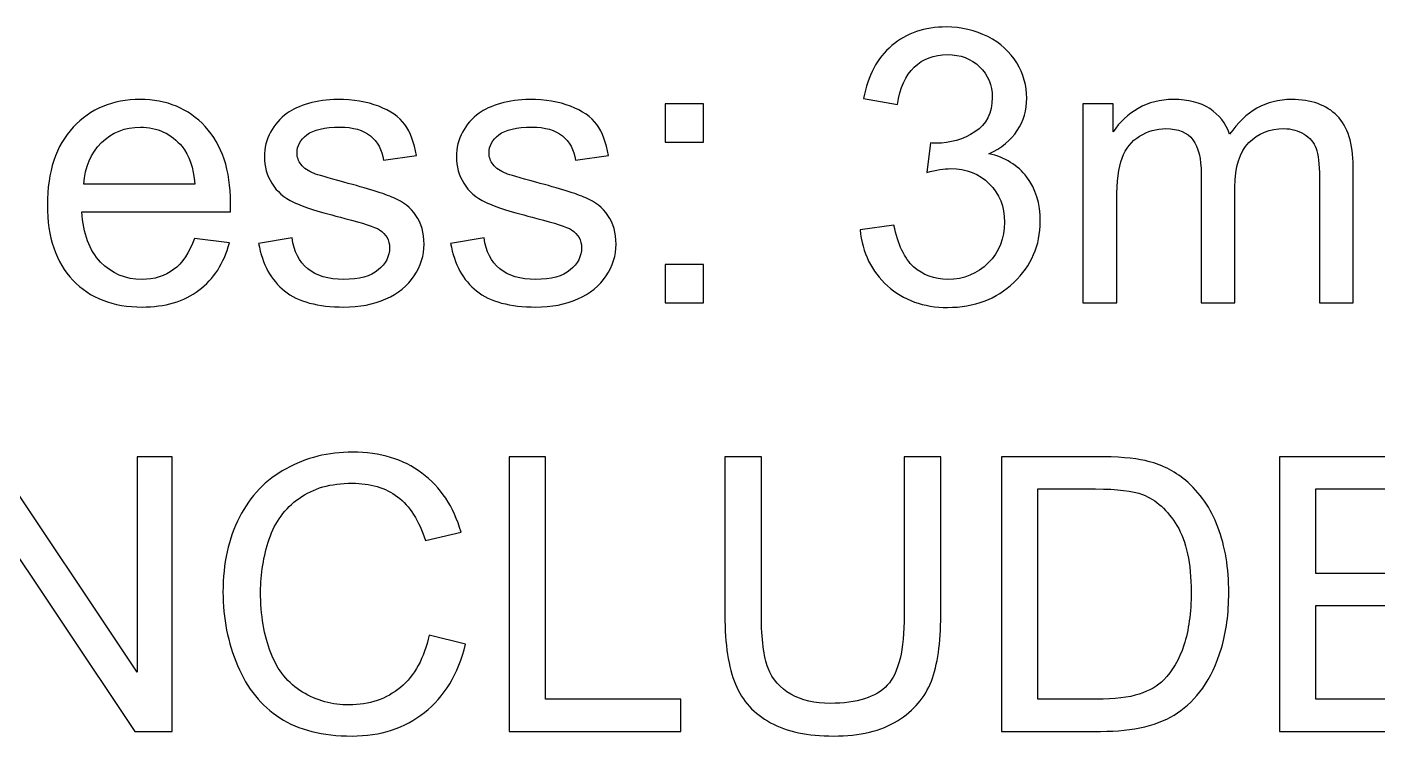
# Model space of a CAD drawing. Header units: centimetres. Extents: x -30.2 to 10.2, y 0.4 to 20.1.
# Drawn here: x -19.8 to -13.84, y 16.93 to 20.06 of the extents above; entities that cross this region are included whole.
import ezdxf

# ---------------------------------------------------------------- set-up
doc = ezdxf.new("R2010")
doc.units = ezdxf.units.CM
doc.header["$MEASUREMENT"] = 0
doc.layers.add('Layer 1', color=7, linetype='Continuous')

msp = doc.modelspace()

# ---------------------------------------------------------------- linework, layer by layer
at = {"layer": 'Layer 1', "color": 22}
for points, knots in [([(-16.12195, 19.16342), (-16.12195, 19.16342), (-15.97294, 19.18374), (-15.97294, 19.18374), (-15.97294, 19.18374), (-15.95572, 19.09908), (-15.92693, 19.03812), (-15.88601, 19.00086), (-15.88601, 19.00086), (-15.84509, 18.96361), (-15.79486, 18.94498), (-15.73531, 18.94498), (-15.73531, 18.94498), (-15.66475, 18.94498), (-15.6052, 18.96925), (-15.55722, 19.0178), (-15.55722, 19.0178), (-15.50925, 19.06634), (-15.48526, 19.12645), (-15.48526, 19.19814), (-15.48526, 19.19814), (-15.48526, 19.26643), (-15.50755, 19.32288), (-15.55243, 19.36747), (-15.55243, 19.36747), (-15.59702, 19.41178), (-15.65374, 19.43407), (-15.72289, 19.43407), (-15.72289, 19.43407), (-15.75111, 19.43407), (-15.78611, 19.42843), (-15.82816, 19.41742), (-15.82816, 19.41742), (-15.82816, 19.41742), (-15.81151, 19.54781), (-15.81151, 19.54781), (-15.81151, 19.54781), (-15.80163, 19.54668), (-15.79344, 19.54612), (-15.78752, 19.54612), (-15.78752, 19.54612), (-15.72374, 19.54612), (-15.66673, 19.56277), (-15.61564, 19.59579), (-15.61564, 19.59579), (-15.56484, 19.62881), (-15.53944, 19.67961), (-15.53944, 19.74819), (-15.53944, 19.74819), (-15.53944, 19.80265), (-15.55807, 19.84781), (-15.59504, 19.88365), (-15.59504, 19.88365), (-15.63201, 19.91949), (-15.67971, 19.93727), (-15.73813, 19.93727), (-15.73813, 19.93727), (-15.79627, 19.93727), (-15.84453, 19.91893), (-15.88319, 19.88224), (-15.88319, 19.88224), (-15.92185, 19.84555), (-15.94669, 19.79052), (-15.9577, 19.71714), (-15.9577, 19.71714), (-15.9577, 19.71714), (-16.10671, 19.74423), (-16.10671, 19.74423), (-16.10671, 19.74423), (-16.08837, 19.84414), (-16.04716, 19.92175), (-15.98253, 19.97679), (-15.98253, 19.97679), (-15.91819, 20.03182), (-15.83775, 20.05919), (-15.7418, 20.05919), (-15.7418, 20.05919), (-15.67576, 20.05919), (-15.6148, 20.04508), (-15.5592, 20.01658), (-15.5592, 20.01658), (-15.50332, 19.98836), (-15.4607, 19.94969), (-15.43135, 19.90087), (-15.43135, 19.90087), (-15.40172, 19.85176), (-15.38704, 19.79983), (-15.38704, 19.7448), (-15.38704, 19.7448), (-15.38704, 19.69259), (-15.40116, 19.64518), (-15.4291, 19.60228), (-15.4291, 19.60228), (-15.45732, 19.55938), (-15.49909, 19.52523), (-15.55412, 19.49983), (-15.55412, 19.49983), (-15.48244, 19.48346), (-15.42684, 19.44903), (-15.38704, 19.39682), (-15.38704, 19.39682), (-15.34753, 19.34489), (-15.32778, 19.27942), (-15.32778, 19.20124), (-15.32778, 19.20124), (-15.32778, 19.09541), (-15.36644, 19.00538), (-15.44349, 18.93172), (-15.44349, 18.93172), (-15.52082, 18.85806), (-15.61847, 18.82137), (-15.73644, 18.82137), (-15.73644, 18.82137), (-15.84283, 18.82137), (-15.93117, 18.85326), (-16.00144, 18.91676), (-16.00144, 18.91676), (-16.072, 18.98026), (-16.11207, 19.06239), (-16.12195, 19.16342)], [0, 0, 0, 0, 0.0322581, 0.0322581, 0.0322581, 0.0322581, 0.0645161, 0.0645161, 0.0645161, 0.0645161, 0.0967742, 0.0967742, 0.0967742, 0.0967742, 0.1290323, 0.1290323, 0.1290323, 0.1290323, 0.1612903, 0.1612903, 0.1612903, 0.1612903, 0.1935484, 0.1935484, 0.1935484, 0.1935484, 0.2258065, 0.2258065, 0.2258065, 0.2258065, 0.2580645, 0.2580645, 0.2580645, 0.2580645, 0.2903226, 0.2903226, 0.2903226, 0.2903226, 0.3225806, 0.3225806, 0.3225806, 0.3225806, 0.3548387, 0.3548387, 0.3548387, 0.3548387, 0.3870968, 0.3870968, 0.3870968, 0.3870968, 0.4193548, 0.4193548, 0.4193548, 0.4193548, 0.4516129, 0.4516129, 0.4516129, 0.4516129, 0.483871, 0.483871, 0.483871, 0.483871, 0.516129, 0.516129, 0.516129, 0.516129, 0.5483871, 0.5483871, 0.5483871, 0.5483871, 0.5806452, 0.5806452, 0.5806452, 0.5806452, 0.6129032, 0.6129032, 0.6129032, 0.6129032, 0.6451613, 0.6451613, 0.6451613, 0.6451613, 0.6774194, 0.6774194, 0.6774194, 0.6774194, 0.7096774, 0.7096774, 0.7096774, 0.7096774, 0.7419355, 0.7419355, 0.7419355, 0.7419355, 0.7741935, 0.7741935, 0.7741935, 0.7741935, 0.8064516, 0.8064516, 0.8064516, 0.8064516, 0.8387097, 0.8387097, 0.8387097, 0.8387097, 0.8709677, 0.8709677, 0.8709677, 0.8709677, 0.9032258, 0.9032258, 0.9032258, 0.9032258, 0.9354839, 0.9354839, 0.9354839, 0.9354839, 1, 1, 1, 1]), ([(-19.0579, 19.12617), (-19.0579, 19.12617), (-18.90381, 19.10585), (-18.90381, 19.10585), (-18.90381, 19.10585), (-18.9278, 19.01639), (-18.97267, 18.94668), (-19.03815, 18.89729), (-19.03815, 18.89729), (-19.10362, 18.8479), (-19.18716, 18.82306), (-19.28904, 18.82306), (-19.28904, 18.82306), (-19.41717, 18.82306), (-19.51877, 18.86257), (-19.59384, 18.9416), (-19.59384, 18.9416), (-19.66891, 19.02034), (-19.70645, 19.13125), (-19.70645, 19.27377), (-19.70645, 19.27377), (-19.70645, 19.42109), (-19.66863, 19.53567), (-19.59271, 19.61695), (-19.59271, 19.61695), (-19.51679, 19.69852), (-19.4183, 19.73915), (-19.29723, 19.73915), (-19.29723, 19.73915), (-19.1801, 19.73915), (-19.08443, 19.69936), (-19.01021, 19.61949), (-19.01021, 19.61949), (-18.93598, 19.53962), (-18.89873, 19.4273), (-18.89873, 19.28252), (-18.89873, 19.28252), (-18.89873, 19.27377), (-18.89901, 19.26051), (-18.89958, 19.24301), (-18.89958, 19.24301), (-18.89958, 19.24301), (-19.55405, 19.24301), (-19.55405, 19.24301), (-19.55405, 19.24301), (-19.5484, 19.14677), (-19.52131, 19.07283), (-19.4722, 19.02175), (-19.4722, 19.02175), (-19.42338, 18.97067), (-19.36214, 18.94498), (-19.28904, 18.94498), (-19.28904, 18.94498), (-19.23457, 18.94498), (-19.18801, 18.95938), (-19.14962, 18.98816), (-19.14962, 18.98816), (-19.11096, 19.01695), (-19.08048, 19.06295), (-19.0579, 19.12617)], [0, 0, 0, 0, 0.0625, 0.0625, 0.0625, 0.0625, 0.125, 0.125, 0.125, 0.125, 0.1875, 0.1875, 0.1875, 0.1875, 0.25, 0.25, 0.25, 0.25, 0.3125, 0.3125, 0.3125, 0.3125, 0.375, 0.375, 0.375, 0.375, 0.4375, 0.4375, 0.4375, 0.4375, 0.5, 0.5, 0.5, 0.5, 0.5625, 0.5625, 0.5625, 0.5625, 0.625, 0.625, 0.625, 0.625, 0.6875, 0.6875, 0.6875, 0.6875, 0.75, 0.75, 0.75, 0.75, 0.8125, 0.8125, 0.8125, 0.8125, 0.875, 0.875, 0.875, 0.875, 1, 1, 1, 1]), ([(-18.77484, 19.10416), (-18.77484, 19.10416), (-18.62752, 19.12786), (-18.62752, 19.12786), (-18.62752, 19.12786), (-18.61933, 19.06888), (-18.59619, 19.02372), (-18.55837, 18.99211), (-18.55837, 18.99211), (-18.52056, 18.96079), (-18.4675, 18.94498), (-18.39976, 18.94498), (-18.39976, 18.94498), (-18.33118, 18.94498), (-18.28038, 18.95881), (-18.24708, 18.98675), (-18.24708, 18.98675), (-18.21406, 19.01441), (-18.19741, 19.04715), (-18.19741, 19.08468), (-18.19741, 19.08468), (-18.19741, 19.11827), (-18.21237, 19.1448), (-18.242, 19.16399), (-18.242, 19.16399), (-18.26289, 19.17725), (-18.31369, 19.1939), (-18.3944, 19.2145), (-18.3944, 19.2145), (-18.50334, 19.24188), (-18.57869, 19.26559), (-18.62103, 19.28562), (-18.62103, 19.28562), (-18.66308, 19.30594), (-18.69497, 19.3336), (-18.7167, 19.36916), (-18.7167, 19.36916), (-18.73843, 19.40444), (-18.74944, 19.44367), (-18.74944, 19.48657), (-18.74944, 19.48657), (-18.74944, 19.5258), (-18.74041, 19.56192), (-18.72263, 19.59522), (-18.72263, 19.59522), (-18.70456, 19.62852), (-18.68029, 19.65618), (-18.64953, 19.6782), (-18.64953, 19.6782), (-18.62639, 19.69513), (-18.59478, 19.70952), (-18.55499, 19.72137), (-18.55499, 19.72137), (-18.51491, 19.73323), (-18.4723, 19.73915), (-18.42658, 19.73915), (-18.42658, 19.73915), (-18.35771, 19.73915), (-18.29732, 19.72928), (-18.24539, 19.70924), (-18.24539, 19.70924), (-18.19318, 19.68948), (-18.1548, 19.66239), (-18.12996, 19.62852), (-18.12996, 19.62852), (-18.10541, 19.59438), (-18.08819, 19.54894), (-18.07888, 19.49193), (-18.07888, 19.49193), (-18.07888, 19.49193), (-18.2245, 19.47161), (-18.2245, 19.47161), (-18.2245, 19.47161), (-18.231, 19.51733), (-18.25019, 19.55317), (-18.2818, 19.57885), (-18.2818, 19.57885), (-18.3134, 19.60454), (-18.358, 19.61724), (-18.41585, 19.61724), (-18.41585, 19.61724), (-18.48387, 19.61724), (-18.53269, 19.60595), (-18.56176, 19.58337), (-18.56176, 19.58337), (-18.59083, 19.56079), (-18.6055, 19.53426), (-18.6055, 19.50406), (-18.6055, 19.50406), (-18.6055, 19.48487), (-18.59958, 19.46738), (-18.58744, 19.45185), (-18.58744, 19.45185), (-18.57531, 19.43605), (-18.5564, 19.42278), (-18.53043, 19.41234), (-18.53043, 19.41234), (-18.51548, 19.4067), (-18.47201, 19.394), (-18.3992, 19.37424), (-18.3992, 19.37424), (-18.29421, 19.3463), (-18.22084, 19.32316), (-18.17907, 19.30538), (-18.17907, 19.30538), (-18.1373, 19.2876), (-18.10456, 19.26135), (-18.08085, 19.22749), (-18.08085, 19.22749), (-18.05686, 19.19334), (-18.04501, 19.151), (-18.04501, 19.10021), (-18.04501, 19.10021), (-18.04501, 19.05082), (-18.0594, 19.00425), (-18.08847, 18.96051), (-18.08847, 18.96051), (-18.11754, 18.91676), (-18.15931, 18.88289), (-18.21378, 18.85891), (-18.21378, 18.85891), (-18.26853, 18.83492), (-18.33034, 18.82306), (-18.3992, 18.82306), (-18.3992, 18.82306), (-18.51322, 18.82306), (-18.60042, 18.84677), (-18.66025, 18.8939), (-18.66025, 18.8939), (-18.72009, 18.94131), (-18.75819, 19.01131), (-18.77484, 19.10416)], [0, 0, 0, 0, 0.0294118, 0.0294118, 0.0294118, 0.0294118, 0.0588235, 0.0588235, 0.0588235, 0.0588235, 0.0882353, 0.0882353, 0.0882353, 0.0882353, 0.1176471, 0.1176471, 0.1176471, 0.1176471, 0.1470588, 0.1470588, 0.1470588, 0.1470588, 0.1764706, 0.1764706, 0.1764706, 0.1764706, 0.2058824, 0.2058824, 0.2058824, 0.2058824, 0.2352941, 0.2352941, 0.2352941, 0.2352941, 0.2647059, 0.2647059, 0.2647059, 0.2647059, 0.2941176, 0.2941176, 0.2941176, 0.2941176, 0.3235294, 0.3235294, 0.3235294, 0.3235294, 0.3529412, 0.3529412, 0.3529412, 0.3529412, 0.3823529, 0.3823529, 0.3823529, 0.3823529, 0.4117647, 0.4117647, 0.4117647, 0.4117647, 0.4411765, 0.4411765, 0.4411765, 0.4411765, 0.4705882, 0.4705882, 0.4705882, 0.4705882, 0.5, 0.5, 0.5, 0.5, 0.5294118, 0.5294118, 0.5294118, 0.5294118, 0.5588235, 0.5588235, 0.5588235, 0.5588235, 0.5882353, 0.5882353, 0.5882353, 0.5882353, 0.6176471, 0.6176471, 0.6176471, 0.6176471, 0.6470588, 0.6470588, 0.6470588, 0.6470588, 0.6764706, 0.6764706, 0.6764706, 0.6764706, 0.7058824, 0.7058824, 0.7058824, 0.7058824, 0.7352941, 0.7352941, 0.7352941, 0.7352941, 0.7647059, 0.7647059, 0.7647059, 0.7647059, 0.7941176, 0.7941176, 0.7941176, 0.7941176, 0.8235294, 0.8235294, 0.8235294, 0.8235294, 0.8529412, 0.8529412, 0.8529412, 0.8529412, 0.8823529, 0.8823529, 0.8823529, 0.8823529, 0.9117647, 0.9117647, 0.9117647, 0.9117647, 0.9411765, 0.9411765, 0.9411765, 0.9411765, 1, 1, 1, 1]), ([(-17.92817, 19.10416), (-17.92817, 19.10416), (-17.78085, 19.12786), (-17.78085, 19.12786), (-17.78085, 19.12786), (-17.77266, 19.06888), (-17.74952, 19.02372), (-17.7117, 18.99211), (-17.7117, 18.99211), (-17.67389, 18.96079), (-17.62083, 18.94498), (-17.55309, 18.94498), (-17.55309, 18.94498), (-17.48451, 18.94498), (-17.43371, 18.95881), (-17.40041, 18.98675), (-17.40041, 18.98675), (-17.36739, 19.01441), (-17.35074, 19.04715), (-17.35074, 19.08468), (-17.35074, 19.08468), (-17.35074, 19.11827), (-17.3657, 19.1448), (-17.39533, 19.16399), (-17.39533, 19.16399), (-17.41622, 19.17725), (-17.46702, 19.1939), (-17.54773, 19.2145), (-17.54773, 19.2145), (-17.65667, 19.24188), (-17.73202, 19.26559), (-17.77436, 19.28562), (-17.77436, 19.28562), (-17.81641, 19.30594), (-17.8483, 19.3336), (-17.87003, 19.36916), (-17.87003, 19.36916), (-17.89176, 19.40444), (-17.90277, 19.44367), (-17.90277, 19.48657), (-17.90277, 19.48657), (-17.90277, 19.5258), (-17.89374, 19.56192), (-17.87596, 19.59522), (-17.87596, 19.59522), (-17.85789, 19.62852), (-17.83362, 19.65618), (-17.80286, 19.6782), (-17.80286, 19.6782), (-17.77972, 19.69513), (-17.74811, 19.70952), (-17.70832, 19.72137), (-17.70832, 19.72137), (-17.66824, 19.73323), (-17.62563, 19.73915), (-17.57991, 19.73915), (-17.57991, 19.73915), (-17.51104, 19.73915), (-17.45065, 19.72928), (-17.39872, 19.70924), (-17.39872, 19.70924), (-17.34651, 19.68948), (-17.30813, 19.66239), (-17.28329, 19.62852), (-17.28329, 19.62852), (-17.25874, 19.59438), (-17.24152, 19.54894), (-17.23221, 19.49193), (-17.23221, 19.49193), (-17.23221, 19.49193), (-17.37783, 19.47161), (-17.37783, 19.47161), (-17.37783, 19.47161), (-17.38433, 19.51733), (-17.40352, 19.55317), (-17.43513, 19.57885), (-17.43513, 19.57885), (-17.46673, 19.60454), (-17.51133, 19.61724), (-17.56918, 19.61724), (-17.56918, 19.61724), (-17.6372, 19.61724), (-17.68602, 19.60595), (-17.71509, 19.58337), (-17.71509, 19.58337), (-17.74416, 19.56079), (-17.75883, 19.53426), (-17.75883, 19.50406), (-17.75883, 19.50406), (-17.75883, 19.48487), (-17.75291, 19.46738), (-17.74077, 19.45185), (-17.74077, 19.45185), (-17.72864, 19.43605), (-17.70973, 19.42278), (-17.68376, 19.41234), (-17.68376, 19.41234), (-17.66881, 19.4067), (-17.62534, 19.394), (-17.55253, 19.37424), (-17.55253, 19.37424), (-17.44754, 19.3463), (-17.37417, 19.32316), (-17.3324, 19.30538), (-17.3324, 19.30538), (-17.29063, 19.2876), (-17.25789, 19.26135), (-17.23418, 19.22749), (-17.23418, 19.22749), (-17.21019, 19.19334), (-17.19834, 19.151), (-17.19834, 19.10021), (-17.19834, 19.10021), (-17.19834, 19.05082), (-17.21273, 19.00425), (-17.2418, 18.96051), (-17.2418, 18.96051), (-17.27087, 18.91676), (-17.31264, 18.88289), (-17.36711, 18.85891), (-17.36711, 18.85891), (-17.42186, 18.83492), (-17.48367, 18.82306), (-17.55253, 18.82306), (-17.55253, 18.82306), (-17.66655, 18.82306), (-17.75375, 18.84677), (-17.81358, 18.8939), (-17.81358, 18.8939), (-17.87342, 18.94131), (-17.91152, 19.01131), (-17.92817, 19.10416)], [0, 0, 0, 0, 0.0294118, 0.0294118, 0.0294118, 0.0294118, 0.0588235, 0.0588235, 0.0588235, 0.0588235, 0.0882353, 0.0882353, 0.0882353, 0.0882353, 0.1176471, 0.1176471, 0.1176471, 0.1176471, 0.1470588, 0.1470588, 0.1470588, 0.1470588, 0.1764706, 0.1764706, 0.1764706, 0.1764706, 0.2058824, 0.2058824, 0.2058824, 0.2058824, 0.2352941, 0.2352941, 0.2352941, 0.2352941, 0.2647059, 0.2647059, 0.2647059, 0.2647059, 0.2941176, 0.2941176, 0.2941176, 0.2941176, 0.3235294, 0.3235294, 0.3235294, 0.3235294, 0.3529412, 0.3529412, 0.3529412, 0.3529412, 0.3823529, 0.3823529, 0.3823529, 0.3823529, 0.4117647, 0.4117647, 0.4117647, 0.4117647, 0.4411765, 0.4411765, 0.4411765, 0.4411765, 0.4705882, 0.4705882, 0.4705882, 0.4705882, 0.5, 0.5, 0.5, 0.5, 0.5294118, 0.5294118, 0.5294118, 0.5294118, 0.5588235, 0.5588235, 0.5588235, 0.5588235, 0.5882353, 0.5882353, 0.5882353, 0.5882353, 0.6176471, 0.6176471, 0.6176471, 0.6176471, 0.6470588, 0.6470588, 0.6470588, 0.6470588, 0.6764706, 0.6764706, 0.6764706, 0.6764706, 0.7058824, 0.7058824, 0.7058824, 0.7058824, 0.7352941, 0.7352941, 0.7352941, 0.7352941, 0.7647059, 0.7647059, 0.7647059, 0.7647059, 0.7941176, 0.7941176, 0.7941176, 0.7941176, 0.8235294, 0.8235294, 0.8235294, 0.8235294, 0.8529412, 0.8529412, 0.8529412, 0.8529412, 0.8823529, 0.8823529, 0.8823529, 0.8823529, 0.9117647, 0.9117647, 0.9117647, 0.9117647, 0.9411765, 0.9411765, 0.9411765, 0.9411765, 1, 1, 1, 1]), ([(-15.13954, 18.84169), (-15.13954, 18.84169), (-15.13954, 19.72053), (-15.13954, 19.72053), (-15.13954, 19.72053), (-15.13954, 19.72053), (-15.00577, 19.72053), (-15.00577, 19.72053), (-15.00577, 19.72053), (-15.00577, 19.72053), (-15.00577, 19.59635), (-15.00577, 19.59635), (-15.00577, 19.59635), (-14.97839, 19.63925), (-14.9417, 19.67396), (-14.89598, 19.69993), (-14.89598, 19.69993), (-14.85026, 19.72617), (-14.79833, 19.73915), (-14.73991, 19.73915), (-14.73991, 19.73915), (-14.675, 19.73915), (-14.62166, 19.72561), (-14.58018, 19.6988), (-14.58018, 19.6988), (-14.53869, 19.6717), (-14.50934, 19.63417), (-14.49241, 19.58563), (-14.49241, 19.58563), (-14.42241, 19.68807), (-14.33182, 19.73915), (-14.22006, 19.73915), (-14.22006, 19.73915), (-14.13257, 19.73915), (-14.06512, 19.71517), (-14.01827, 19.66691), (-14.01827, 19.66691), (-13.97114, 19.61865), (-13.94744, 19.54442), (-13.94744, 19.44423), (-13.94744, 19.44423), (-13.94744, 19.44423), (-13.94744, 18.84169), (-13.94744, 18.84169), (-13.94744, 18.84169), (-13.94744, 18.84169), (-14.09645, 18.84169), (-14.09645, 18.84169), (-14.09645, 18.84169), (-14.09645, 18.84169), (-14.09645, 19.39484), (-14.09645, 19.39484), (-14.09645, 19.39484), (-14.09645, 19.45411), (-14.10153, 19.49701), (-14.11112, 19.52326), (-14.11112, 19.52326), (-14.12072, 19.5495), (-14.13822, 19.57039), (-14.1639, 19.58647), (-14.1639, 19.58647), (-14.1893, 19.60256), (-14.21922, 19.61046), (-14.25336, 19.61046), (-14.25336, 19.61046), (-14.31545, 19.61046), (-14.36682, 19.58986), (-14.40774, 19.54894), (-14.40774, 19.54894), (-14.44866, 19.50773), (-14.46898, 19.44198), (-14.46898, 19.35166), (-14.46898, 19.35166), (-14.46898, 19.35166), (-14.46898, 18.84169), (-14.46898, 18.84169), (-14.46898, 18.84169), (-14.46898, 18.84169), (-14.61799, 18.84169), (-14.61799, 18.84169), (-14.61799, 18.84169), (-14.61799, 18.84169), (-14.61799, 19.41206), (-14.61799, 19.41206), (-14.61799, 19.41206), (-14.61799, 19.4781), (-14.63013, 19.52777), (-14.6544, 19.56079), (-14.6544, 19.56079), (-14.67867, 19.59381), (-14.71847, 19.61046), (-14.7735, 19.61046), (-14.7735, 19.61046), (-14.81527, 19.61046), (-14.85393, 19.59946), (-14.88949, 19.57744), (-14.88949, 19.57744), (-14.92505, 19.55543), (-14.95073, 19.52326), (-14.96682, 19.48064), (-14.96682, 19.48064), (-14.98262, 19.43831), (-14.99053, 19.37706), (-14.99053, 19.2972), (-14.99053, 19.2972), (-14.99053, 19.2972), (-14.99053, 18.84169), (-14.99053, 18.84169), (-14.99053, 18.84169), (-14.99053, 18.84169), (-15.13954, 18.84169), (-15.13954, 18.84169)], [0, 0, 0, 0, 0.0344828, 0.0344828, 0.0344828, 0.0344828, 0.0689655, 0.0689655, 0.0689655, 0.0689655, 0.1034483, 0.1034483, 0.1034483, 0.1034483, 0.137931, 0.137931, 0.137931, 0.137931, 0.1724138, 0.1724138, 0.1724138, 0.1724138, 0.2068966, 0.2068966, 0.2068966, 0.2068966, 0.2413793, 0.2413793, 0.2413793, 0.2413793, 0.2758621, 0.2758621, 0.2758621, 0.2758621, 0.3103448, 0.3103448, 0.3103448, 0.3103448, 0.3448276, 0.3448276, 0.3448276, 0.3448276, 0.3793103, 0.3793103, 0.3793103, 0.3793103, 0.4137931, 0.4137931, 0.4137931, 0.4137931, 0.4482759, 0.4482759, 0.4482759, 0.4482759, 0.4827586, 0.4827586, 0.4827586, 0.4827586, 0.5172414, 0.5172414, 0.5172414, 0.5172414, 0.5517241, 0.5517241, 0.5517241, 0.5517241, 0.5862069, 0.5862069, 0.5862069, 0.5862069, 0.6206897, 0.6206897, 0.6206897, 0.6206897, 0.6551724, 0.6551724, 0.6551724, 0.6551724, 0.6896552, 0.6896552, 0.6896552, 0.6896552, 0.7241379, 0.7241379, 0.7241379, 0.7241379, 0.7586207, 0.7586207, 0.7586207, 0.7586207, 0.7931034, 0.7931034, 0.7931034, 0.7931034, 0.8275862, 0.8275862, 0.8275862, 0.8275862, 0.862069, 0.862069, 0.862069, 0.862069, 0.8965517, 0.8965517, 0.8965517, 0.8965517, 0.9310345, 0.9310345, 0.9310345, 0.9310345, 1, 1, 1, 1]), ([(-16.98159, 19.5512), (-16.98159, 19.5512), (-16.98159, 19.72053), (-16.98159, 19.72053), (-16.98159, 19.72053), (-16.98159, 19.72053), (-16.81226, 19.72053), (-16.81226, 19.72053), (-16.81226, 19.72053), (-16.81226, 19.72053), (-16.81226, 19.5512), (-16.81226, 19.5512), (-16.81226, 19.5512), (-16.81226, 19.5512), (-16.98159, 19.5512), (-16.98159, 19.5512)], [0, 0, 0, 0, 0.2, 0.2, 0.2, 0.2, 0.4, 0.4, 0.4, 0.4, 0.6, 0.6, 0.6, 0.6, 1, 1, 1, 1]), ([(-19.54558, 19.36493), (-19.54558, 19.36493), (-19.05621, 19.36493), (-19.05621, 19.36493), (-19.05621, 19.36493), (-19.0627, 19.43887), (-19.08161, 19.49419), (-19.11237, 19.53116), (-19.11237, 19.53116), (-19.1595, 19.58845), (-19.22103, 19.61724), (-19.29638, 19.61724), (-19.29638, 19.61724), (-19.36468, 19.61724), (-19.42197, 19.59438), (-19.46853, 19.54866), (-19.46853, 19.54866), (-19.51482, 19.50294), (-19.5405, 19.44169), (-19.54558, 19.36493)], [0, 0, 0, 0, 0.1666667, 0.1666667, 0.1666667, 0.1666667, 0.3333333, 0.3333333, 0.3333333, 0.3333333, 0.5, 0.5, 0.5, 0.5, 0.6666667, 0.6666667, 0.6666667, 0.6666667, 1, 1, 1, 1]), ([(-16.98159, 18.84169), (-16.98159, 18.84169), (-16.98159, 19.01102), (-16.98159, 19.01102), (-16.98159, 19.01102), (-16.98159, 19.01102), (-16.81226, 19.01102), (-16.81226, 19.01102), (-16.81226, 19.01102), (-16.81226, 19.01102), (-16.81226, 18.84169), (-16.81226, 18.84169), (-16.81226, 18.84169), (-16.81226, 18.84169), (-16.98159, 18.84169), (-16.98159, 18.84169)], [0, 0, 0, 0, 0.2, 0.2, 0.2, 0.2, 0.4, 0.4, 0.4, 0.4, 0.6, 0.6, 0.6, 0.6, 1, 1, 1, 1]), ([(-18.02272, 17.37528), (-18.02272, 17.37528), (-17.86185, 17.33464), (-17.86185, 17.33464), (-17.86185, 17.33464), (-17.89543, 17.20284), (-17.95583, 17.10265), (-18.04304, 17.03351), (-18.04304, 17.03351), (-18.13024, 16.96436), (-18.23692, 16.92965), (-18.36307, 16.92965), (-18.36307, 16.92965), (-18.49346, 16.92965), (-18.59958, 16.95618), (-18.68142, 17.00952), (-18.68142, 17.00952), (-18.76326, 17.06258), (-18.82535, 17.13962), (-18.86797, 17.24038), (-18.86797, 17.24038), (-18.91058, 17.34141), (-18.93203, 17.4495), (-18.93203, 17.56521), (-18.93203, 17.56521), (-18.93203, 17.69137), (-18.90804, 17.80143), (-18.85978, 17.89541), (-18.85978, 17.89541), (-18.81152, 17.98939), (-18.74294, 18.06079), (-18.65405, 18.10962), (-18.65405, 18.10962), (-18.56515, 18.15844), (-18.46721, 18.18271), (-18.36053, 18.18271), (-18.36053, 18.18271), (-18.23918, 18.18271), (-18.1373, 18.15195), (-18.05489, 18.09015), (-18.05489, 18.09015), (-17.9722, 18.02834), (-17.91462, 17.9417), (-17.88217, 17.82994), (-17.88217, 17.82994), (-17.88217, 17.82994), (-18.03965, 17.79268), (-18.03965, 17.79268), (-18.03965, 17.79268), (-18.06759, 17.88074), (-18.10851, 17.94508), (-18.16185, 17.98516), (-18.16185, 17.98516), (-18.21519, 18.02552), (-18.28236, 18.04555), (-18.36336, 18.04555), (-18.36336, 18.04555), (-18.45621, 18.04555), (-18.5341, 18.02326), (-18.59647, 17.97867), (-18.59647, 17.97867), (-18.65884, 17.93408), (-18.70287, 17.87396), (-18.72799, 17.79889), (-18.72799, 17.79889), (-18.75339, 17.72354), (-18.76609, 17.64593), (-18.76609, 17.56606), (-18.76609, 17.56606), (-18.76609, 17.46305), (-18.75113, 17.37302), (-18.72121, 17.29626), (-18.72121, 17.29626), (-18.6913, 17.21921), (-18.64473, 17.16192), (-18.58151, 17.12382), (-18.58151, 17.12382), (-18.5183, 17.08572), (-18.45, 17.06681), (-18.37634, 17.06681), (-18.37634, 17.06681), (-18.28659, 17.06681), (-18.21096, 17.09277), (-18.14887, 17.14442), (-18.14887, 17.14442), (-18.08678, 17.19635), (-18.04473, 17.27311), (-18.02272, 17.37528)], [0, 0, 0, 0, 0.0434783, 0.0434783, 0.0434783, 0.0434783, 0.0869565, 0.0869565, 0.0869565, 0.0869565, 0.1304348, 0.1304348, 0.1304348, 0.1304348, 0.173913, 0.173913, 0.173913, 0.173913, 0.2173913, 0.2173913, 0.2173913, 0.2173913, 0.2608696, 0.2608696, 0.2608696, 0.2608696, 0.3043478, 0.3043478, 0.3043478, 0.3043478, 0.3478261, 0.3478261, 0.3478261, 0.3478261, 0.3913043, 0.3913043, 0.3913043, 0.3913043, 0.4347826, 0.4347826, 0.4347826, 0.4347826, 0.4782609, 0.4782609, 0.4782609, 0.4782609, 0.5217391, 0.5217391, 0.5217391, 0.5217391, 0.5652174, 0.5652174, 0.5652174, 0.5652174, 0.6086957, 0.6086957, 0.6086957, 0.6086957, 0.6521739, 0.6521739, 0.6521739, 0.6521739, 0.6956522, 0.6956522, 0.6956522, 0.6956522, 0.7391304, 0.7391304, 0.7391304, 0.7391304, 0.7826087, 0.7826087, 0.7826087, 0.7826087, 0.826087, 0.826087, 0.826087, 0.826087, 0.8695652, 0.8695652, 0.8695652, 0.8695652, 0.9130435, 0.9130435, 0.9130435, 0.9130435, 1, 1, 1, 1]), ([(-20.11088, 16.94997), (-20.11088, 16.94997), (-20.11088, 18.16239), (-20.11088, 18.16239), (-20.11088, 18.16239), (-20.11088, 18.16239), (-19.94606, 18.16239), (-19.94606, 18.16239), (-19.94606, 18.16239), (-19.94606, 18.16239), (-19.30993, 17.21074), (-19.30993, 17.21074), (-19.30993, 17.21074), (-19.30993, 17.21074), (-19.30993, 18.16239), (-19.30993, 18.16239), (-19.30993, 18.16239), (-19.30993, 18.16239), (-19.15584, 18.16239), (-19.15584, 18.16239), (-19.15584, 18.16239), (-19.15584, 18.16239), (-19.15584, 16.94997), (-19.15584, 16.94997), (-19.15584, 16.94997), (-19.15584, 16.94997), (-19.32066, 16.94997), (-19.32066, 16.94997), (-19.32066, 16.94997), (-19.32066, 16.94997), (-19.95678, 17.90162), (-19.95678, 17.90162), (-19.95678, 17.90162), (-19.95678, 17.90162), (-19.95678, 16.94997), (-19.95678, 16.94997), (-19.95678, 16.94997), (-19.95678, 16.94997), (-20.11088, 16.94997), (-20.11088, 16.94997)], [0, 0, 0, 0, 0.0909091, 0.0909091, 0.0909091, 0.0909091, 0.1818182, 0.1818182, 0.1818182, 0.1818182, 0.2727273, 0.2727273, 0.2727273, 0.2727273, 0.3636364, 0.3636364, 0.3636364, 0.3636364, 0.4545455, 0.4545455, 0.4545455, 0.4545455, 0.5454545, 0.5454545, 0.5454545, 0.5454545, 0.6363636, 0.6363636, 0.6363636, 0.6363636, 0.7272727, 0.7272727, 0.7272727, 0.7272727, 0.8181818, 0.8181818, 0.8181818, 0.8181818, 1, 1, 1, 1]), ([(-17.67022, 16.94997), (-17.67022, 16.94997), (-17.67022, 18.16239), (-17.67022, 18.16239), (-17.67022, 18.16239), (-17.67022, 18.16239), (-17.50935, 18.16239), (-17.50935, 18.16239), (-17.50935, 18.16239), (-17.50935, 18.16239), (-17.50935, 17.09221), (-17.50935, 17.09221), (-17.50935, 17.09221), (-17.50935, 17.09221), (-16.9133, 17.09221), (-16.9133, 17.09221), (-16.9133, 17.09221), (-16.9133, 17.09221), (-16.9133, 16.94997), (-16.9133, 16.94997), (-16.9133, 16.94997), (-16.9133, 16.94997), (-17.67022, 16.94997), (-17.67022, 16.94997)], [0, 0, 0, 0, 0.1428571, 0.1428571, 0.1428571, 0.1428571, 0.2857143, 0.2857143, 0.2857143, 0.2857143, 0.4285714, 0.4285714, 0.4285714, 0.4285714, 0.5714286, 0.5714286, 0.5714286, 0.5714286, 0.7142857, 0.7142857, 0.7142857, 0.7142857, 1, 1, 1, 1]), ([(-15.9275, 18.16239), (-15.9275, 18.16239), (-15.76664, 18.16239), (-15.76664, 18.16239), (-15.76664, 18.16239), (-15.76664, 18.16239), (-15.76664, 17.4622), (-15.76664, 17.4622), (-15.76664, 17.4622), (-15.76664, 17.34028), (-15.78046, 17.24348), (-15.80784, 17.1718), (-15.80784, 17.1718), (-15.8355, 17.10039), (-15.88517, 17.04197), (-15.95685, 16.9971), (-15.95685, 16.9971), (-16.02882, 16.95223), (-16.1228, 16.92965), (-16.23964, 16.92965), (-16.23964, 16.92965), (-16.35281, 16.92965), (-16.44566, 16.94912), (-16.51763, 16.98835), (-16.51763, 16.98835), (-16.58988, 17.02758), (-16.64124, 17.08403), (-16.672, 17.15825), (-16.672, 17.15825), (-16.70276, 17.23247), (-16.71829, 17.33379), (-16.71829, 17.4622), (-16.71829, 17.4622), (-16.71829, 17.4622), (-16.71829, 18.16239), (-16.71829, 18.16239), (-16.71829, 18.16239), (-16.71829, 18.16239), (-16.55742, 18.16239), (-16.55742, 18.16239), (-16.55742, 18.16239), (-16.55742, 18.16239), (-16.55742, 17.46248), (-16.55742, 17.46248), (-16.55742, 17.46248), (-16.55742, 17.35722), (-16.54754, 17.27932), (-16.52807, 17.22965), (-16.52807, 17.22965), (-16.5086, 17.1797), (-16.47529, 17.14103), (-16.4276, 17.11422), (-16.4276, 17.11422), (-16.38019, 17.08713), (-16.32205, 17.07358), (-16.25347, 17.07358), (-16.25347, 17.07358), (-16.13606, 17.07358), (-16.05224, 17.10039), (-16.00229, 17.15373), (-16.00229, 17.15373), (-15.95234, 17.20736), (-15.9275, 17.31008), (-15.9275, 17.46248), (-15.9275, 17.46248), (-15.9275, 17.46248), (-15.9275, 18.16239), (-15.9275, 18.16239)], [0, 0, 0, 0, 0.0555556, 0.0555556, 0.0555556, 0.0555556, 0.1111111, 0.1111111, 0.1111111, 0.1111111, 0.1666667, 0.1666667, 0.1666667, 0.1666667, 0.2222222, 0.2222222, 0.2222222, 0.2222222, 0.2777778, 0.2777778, 0.2777778, 0.2777778, 0.3333333, 0.3333333, 0.3333333, 0.3333333, 0.3888889, 0.3888889, 0.3888889, 0.3888889, 0.4444444, 0.4444444, 0.4444444, 0.4444444, 0.5, 0.5, 0.5, 0.5, 0.5555556, 0.5555556, 0.5555556, 0.5555556, 0.6111111, 0.6111111, 0.6111111, 0.6111111, 0.6666667, 0.6666667, 0.6666667, 0.6666667, 0.7222222, 0.7222222, 0.7222222, 0.7222222, 0.7777778, 0.7777778, 0.7777778, 0.7777778, 0.8333333, 0.8333333, 0.8333333, 0.8333333, 0.8888889, 0.8888889, 0.8888889, 0.8888889, 1, 1, 1, 1]), ([(-15.4988, 16.94997), (-15.4988, 16.94997), (-15.4988, 18.16239), (-15.4988, 18.16239), (-15.4988, 18.16239), (-15.4988, 18.16239), (-15.08112, 18.16239), (-15.08112, 18.16239), (-15.08112, 18.16239), (-14.98685, 18.16239), (-14.91489, 18.15675), (-14.86522, 18.14518), (-14.86522, 18.14518), (-14.79579, 18.12909), (-14.73652, 18.10002), (-14.68742, 18.05825), (-14.68742, 18.05825), (-14.62335, 18.00407), (-14.57566, 17.93521), (-14.54405, 17.8511), (-14.54405, 17.8511), (-14.51216, 17.767), (-14.49635, 17.67076), (-14.49635, 17.56267), (-14.49635, 17.56267), (-14.49635, 17.47067), (-14.50708, 17.38911), (-14.52853, 17.31799), (-14.52853, 17.31799), (-14.54997, 17.24687), (-14.57763, 17.18788), (-14.61122, 17.14132), (-14.61122, 17.14132), (-14.64508, 17.09475), (-14.68177, 17.05806), (-14.72185, 17.03153), (-14.72185, 17.03153), (-14.76164, 17.00472), (-14.8099, 16.9844), (-14.86634, 16.97057), (-14.86634, 16.97057), (-14.92307, 16.95674), (-14.98798, 16.94997), (-15.06136, 16.94997), (-15.06136, 16.94997), (-15.06136, 16.94997), (-15.4988, 16.94997), (-15.4988, 16.94997)], [0, 0, 0, 0, 0.0769231, 0.0769231, 0.0769231, 0.0769231, 0.1538462, 0.1538462, 0.1538462, 0.1538462, 0.2307692, 0.2307692, 0.2307692, 0.2307692, 0.3076923, 0.3076923, 0.3076923, 0.3076923, 0.3846154, 0.3846154, 0.3846154, 0.3846154, 0.4615385, 0.4615385, 0.4615385, 0.4615385, 0.5384615, 0.5384615, 0.5384615, 0.5384615, 0.6153846, 0.6153846, 0.6153846, 0.6153846, 0.6923077, 0.6923077, 0.6923077, 0.6923077, 0.7692308, 0.7692308, 0.7692308, 0.7692308, 0.8461538, 0.8461538, 0.8461538, 0.8461538, 1, 1, 1, 1]), ([(-14.27255, 16.94997), (-14.27255, 16.94997), (-14.27255, 18.16239), (-14.27255, 18.16239), (-14.27255, 18.16239), (-14.27255, 18.16239), (-13.3971, 18.16239), (-13.3971, 18.16239), (-13.3971, 18.16239), (-13.3971, 18.16239), (-13.3971, 18.02015), (-13.3971, 18.02015), (-13.3971, 18.02015), (-13.3971, 18.02015), (-14.11168, 18.02015), (-14.11168, 18.02015), (-14.11168, 18.02015), (-14.11168, 18.02015), (-14.11168, 17.64762), (-14.11168, 17.64762), (-14.11168, 17.64762), (-14.11168, 17.64762), (-13.44282, 17.64762), (-13.44282, 17.64762), (-13.44282, 17.64762), (-13.44282, 17.64762), (-13.44282, 17.50538), (-13.44282, 17.50538), (-13.44282, 17.50538), (-13.44282, 17.50538), (-14.11168, 17.50538), (-14.11168, 17.50538), (-14.11168, 17.50538), (-14.11168, 17.50538), (-14.11168, 17.09221), (-14.11168, 17.09221), (-14.11168, 17.09221), (-14.11168, 17.09221), (-13.36831, 17.09221), (-13.36831, 17.09221), (-13.36831, 17.09221), (-13.36831, 17.09221), (-13.36831, 16.94997), (-13.36831, 16.94997), (-13.36831, 16.94997), (-13.36831, 16.94997), (-14.27255, 16.94997), (-14.27255, 16.94997)], [0, 0, 0, 0, 0.0769231, 0.0769231, 0.0769231, 0.0769231, 0.1538462, 0.1538462, 0.1538462, 0.1538462, 0.2307692, 0.2307692, 0.2307692, 0.2307692, 0.3076923, 0.3076923, 0.3076923, 0.3076923, 0.3846154, 0.3846154, 0.3846154, 0.3846154, 0.4615385, 0.4615385, 0.4615385, 0.4615385, 0.5384615, 0.5384615, 0.5384615, 0.5384615, 0.6153846, 0.6153846, 0.6153846, 0.6153846, 0.6923077, 0.6923077, 0.6923077, 0.6923077, 0.7692308, 0.7692308, 0.7692308, 0.7692308, 0.8461538, 0.8461538, 0.8461538, 0.8461538, 1, 1, 1, 1]), ([(-15.33794, 17.09221), (-15.33794, 17.09221), (-15.07942, 17.09221), (-15.07942, 17.09221), (-15.07942, 17.09221), (-14.99955, 17.09221), (-14.9369, 17.09955), (-14.89146, 17.11451), (-14.89146, 17.11451), (-14.84602, 17.12946), (-14.8099, 17.15035), (-14.78281, 17.17744), (-14.78281, 17.17744), (-14.74499, 17.21554), (-14.71536, 17.2669), (-14.69419, 17.33125), (-14.69419, 17.33125), (-14.67302, 17.3956), (-14.6623, 17.47349), (-14.6623, 17.56521), (-14.6623, 17.56521), (-14.6623, 17.69221), (-14.68318, 17.78986), (-14.72467, 17.85816), (-14.72467, 17.85816), (-14.76616, 17.92646), (-14.81667, 17.97218), (-14.87622, 17.99532), (-14.87622, 17.99532), (-14.91912, 18.01197), (-14.98826, 18.02015), (-15.08366, 18.02015), (-15.08366, 18.02015), (-15.08366, 18.02015), (-15.33794, 18.02015), (-15.33794, 18.02015), (-15.33794, 18.02015), (-15.33794, 18.02015), (-15.33794, 17.09221), (-15.33794, 17.09221)], [0, 0, 0, 0, 0.0909091, 0.0909091, 0.0909091, 0.0909091, 0.1818182, 0.1818182, 0.1818182, 0.1818182, 0.2727273, 0.2727273, 0.2727273, 0.2727273, 0.3636364, 0.3636364, 0.3636364, 0.3636364, 0.4545455, 0.4545455, 0.4545455, 0.4545455, 0.5454545, 0.5454545, 0.5454545, 0.5454545, 0.6363636, 0.6363636, 0.6363636, 0.6363636, 0.7272727, 0.7272727, 0.7272727, 0.7272727, 0.8181818, 0.8181818, 0.8181818, 0.8181818, 1, 1, 1, 1])]:
    msp.add_open_spline(points, degree=3, knots=knots, dxfattribs=at)

doc.saveas('drawing.dxf')
